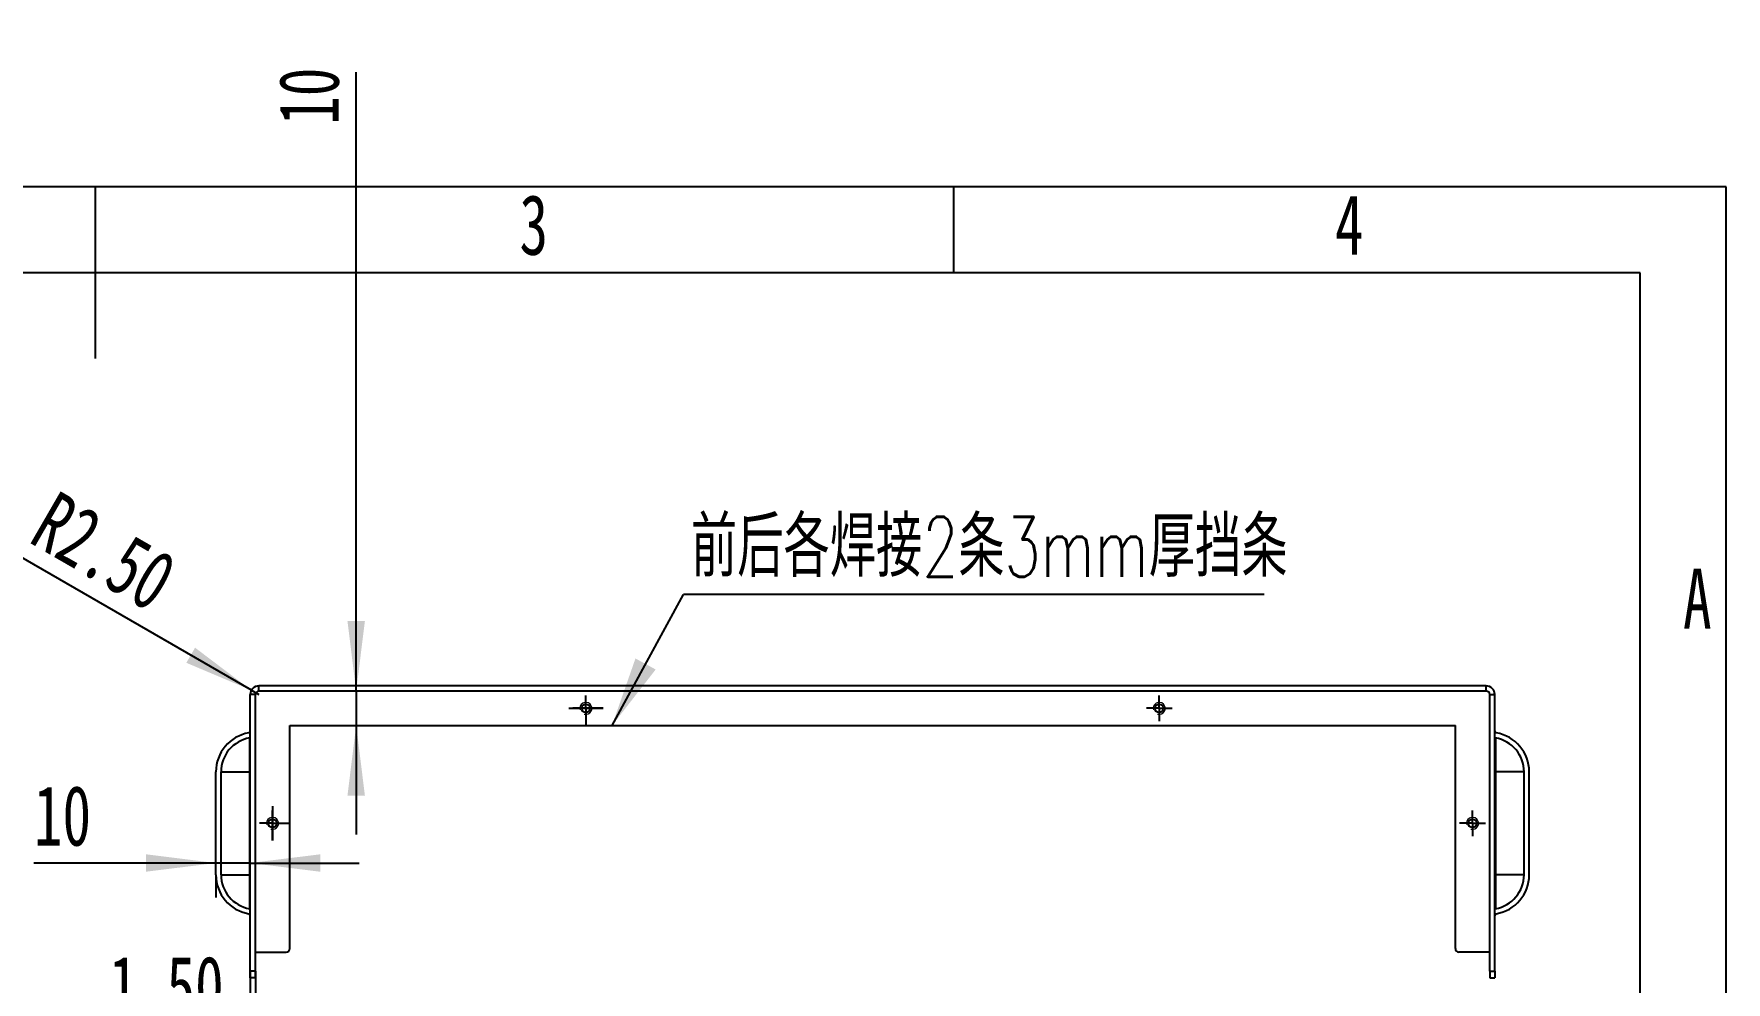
# Model space of a CAD drawing. Header units: millimetres. Extents: x 0 to 210, y 0 to 306.
# Drawn here: x 111.4 to 210, y 250.7 to 305.9 of the extents above; entities that cross this region are included whole.
import ezdxf

# ---------------------------------------------------------------- set-up
doc = ezdxf.new("R2010")
doc.units = ezdxf.units.MM
doc.linetypes.add('CENTERX2', pattern=[20.32, 12.7, -2.54, 2.54, -2.54])
doc.layers.add('图框', color=7, linetype='Continuous')
doc.layers.add('图纸格式', color=7, linetype='Continuous')
doc.styles.add('SLDTEXTSTYLE0', font='TXT', dxfattribs={"width": 0.7, "bigfont": 'bigfont'})
doc.styles.add('SLDTEXTSTYLE5', font='TXT', dxfattribs={"width": 0.7})
doc.dimstyles.new('SLDDIMSTYLE1', dxfattribs={"dimtxt": 3.5, "dimasz": 4.08, "dimexe": 0, "dimexo": 0.0625, "dimgap": 0.875, "dimtad": 2, "dimlfac": 5, "dimrnd": 1e-09, "dimzin": 12, "dimdsep": 46, "dimtxsty": 'SLDTEXTSTYLE5', "dimsah": 1, "dimcen": 0.09, "dimadec": 0, "dimazin": 3, "dimtfac": 1, "dimtmove": 0, "dimatfit": 0, "dimfxl": 0, "dimfrac": 2, "dimtolj": 1, "dimtzin": 12, "dimarcsym": 0})
doc.dimstyles.new('SLDDIMSTYLE2', dxfattribs={"dimtxt": 0.18, "dimasz": 4.08, "dimexe": 0, "dimexo": 0.0625, "dimgap": 0, "dimtad": 0, "dimtih": 1, "dimtoh": 1, "dimdec": 0, "dimrnd": 1e-09, "dimzin": 0, "dimdsep": 46, "dimtxsty": 'Standard', "dimsah": 1, "dimcen": 0.09, "dimadec": 0, "dimazin": 0, "dimtfac": 4.08, "dimtdec": 0, "dimtofl": 0, "dimtmove": 0, "dimatfit": 3, "dimfxl": 0, "dimfrac": 2, "dimtolj": 1, "dimtzin": 0, "dimarcsym": 0})
doc.dimstyles.new('SLDDIMSTYLE3', dxfattribs={"dimtxt": 3.5, "dimasz": 4.08, "dimexe": 0, "dimexo": 0.0625, "dimgap": 0.875, "dimtad": 2, "dimlfac": 5, "dimrnd": 1e-09, "dimzin": 4, "dimdsep": 46, "dimtxsty": 'SLDTEXTSTYLE5', "dimsah": 1, "dimcen": 0.09, "dimadec": 0, "dimazin": 1, "dimtfac": 1, "dimtmove": 0, "dimatfit": 0, "dimfxl": 0, "dimfrac": 2, "dimtolj": 1, "dimtzin": 12, "dimarcsym": 0})
doc.dimstyles.new('SLDDIMSTYLE4', dxfattribs={"dimtxt": 3.5, "dimasz": 4.08, "dimexe": 0, "dimexo": 0.0625, "dimgap": 0.875, "dimtad": 2, "dimlfac": 5, "dimrnd": 1e-09, "dimzin": 4, "dimdsep": 46, "dimtxsty": 'SLDTEXTSTYLE5', "dimsah": 1, "dimcen": 0, "dimadec": 0, "dimazin": 1, "dimtfac": 1, "dimtofl": 0, "dimtmove": 0, "dimatfit": 3, "dimfxl": 0, "dimfrac": 2, "dimtolj": 1, "dimtzin": 12, "dimarcsym": 0})

# ---------------------------------------------------------------- blocks, each defined once
blk = doc.blocks.new('_D_7')
at = {"layer": '图纸格式'}
for p, q in [((124.025, 251.319), (124.025, 245.687)), ((124.325, 251.319), (124.325, 245.687)), ((124.025, 247.687), (115.812, 247.687)), ((124.025, 247.687), (124.325, 247.687)), ((124.325, 247.687), (130.675, 247.687))]:
    blk.add_line(p, q, dxfattribs=at)
for points in [[(124.025, 247.687), (119.945, 248.195), (119.945, 247.179)], [(124.325, 247.687), (128.405, 247.179), (128.405, 248.195)]]:
    blk.add_solid(points, dxfattribs=at)
at = {"layer": '图纸格式', "insert": (115.812, 252.198), "char_height": 3.5, "attachment_point": 1, "style": 'SLDTEXTSTYLE5'}
blk.add_mtext('1.50', dxfattribs=at)
blk = doc.blocks.new('_D_8')
at = {"layer": '图纸格式'}
for p, q in [((122.025, 257.617), (111.422, 257.617)), ((124.025, 257.617), (122.025, 257.617)), ((124.025, 257.617), (130.375, 257.617)), ((122.025, 256.929), (122.025, 255.617))]:
    blk.add_line(p, q, dxfattribs=at)
for points in [[(122.025, 257.617), (117.945, 258.125), (117.945, 257.109)], [(124.025, 257.617), (128.105, 257.109), (128.105, 258.125)]]:
    blk.add_solid(points, dxfattribs=at)
at = {"layer": '图纸格式', "insert": (111.422, 262.129), "char_height": 3.5, "attachment_point": 1, "style": 'SLDTEXTSTYLE5'}
blk.add_mtext('10', dxfattribs=at)
blk = doc.blocks.new('_D_9')
at = {"layer": '图纸格式'}
for p, q in [((130.198, 267.629), (130.198, 303.69)), ((130.198, 267.629), (130.198, 265.629)), ((130.198, 265.629), (130.198, 259.279))]:
    blk.add_line(p, q, dxfattribs=at)
for points in [[(130.198, 267.629), (130.706, 271.709), (129.69, 271.709)], [(130.198, 265.629), (129.69, 261.549), (130.706, 261.549)]]:
    blk.add_solid(points, dxfattribs=at)
at = {"layer": '图纸格式', "insert": (125.686, 300.617), "char_height": 3.5, "attachment_point": 1, "rotation": 90, "style": 'SLDTEXTSTYLE5'}
blk.add_mtext('10', dxfattribs=at)
blk = doc.blocks.new('_D_10')
at = {"layer": '图纸格式'}
for q in [(110.538, 275.504), (124.525, 267.429)]:
    blk.add_line((124.092, 267.679), q, dxfattribs=at)
blk.add_solid([(124.092, 267.679), (120.813, 270.159), (120.305, 269.279)], dxfattribs=at)
at = {"layer": '图纸格式', "insert": (112.778, 279.384), "char_height": 3.5, "attachment_point": 1, "rotation": 330, "style": 'SLDTEXTSTYLE5'}
blk.add_mtext('R2.50', dxfattribs=at)
blk = doc.blocks.new('SW_NOTE_0_7')
at = {"layer": '图纸格式', "color": 0}
blk.add_line((33.826, 0), (0, 0), dxfattribs=at)
at = {"layer": '图纸格式', "color": 0, "insert": (0.437, 4.535), "char_height": 3.5, "attachment_point": 1, "style": 'SLDTEXTSTYLE0'}
blk.add_mtext('前后各焊接2条3mm厚挡条', dxfattribs=at)
blk = doc.blocks.new('SW_CENTERMARKSYMBOL_0')
at = {"layer": '图纸格式', "color": 0}
for p, q in [((-0.5, 0), (-0.75, 0)), ((0, 0), (-0.5, 0)), ((0, 0.5), (0, 0.75)), ((0, 0), (0, 0.5)), ((0, 0), (0, -0.5)), ((0, 0), (0.5, 0)), ((0.5, 0), (0.75, 0)), ((0, -0.5), (0, -0.75))]:
    blk.add_line(p, q, dxfattribs=at)
blk = doc.blocks.new('SW_CENTERMARKSYMBOL_1')
at = {"layer": '图纸格式', "color": 0}
for p, q in [((-0.5, 0), (-0.75, 0)), ((0, 0), (-0.5, 0)), ((0, 0.5), (0, 0.75)), ((0, 0), (0, 0.5)), ((0, 0), (0, -0.5)), ((0, 0), (0.5, 0)), ((0.5, 0), (0.75, 0)), ((0, -0.5), (0, -0.75))]:
    blk.add_line(p, q, dxfattribs=at)
blk = doc.blocks.new('SW_CENTERMARKSYMBOL_2')
at = {"layer": '图纸格式', "color": 0}
for p, q in [((-0.5, 0), (-0.75, 0)), ((0, 0), (-0.5, 0)), ((0, 0.5), (0, 0.75)), ((0, 0), (0, 0.5)), ((0, 0), (0, -0.5)), ((0, 0), (0.5, 0)), ((0.5, 0), (0.75, 0)), ((0, -0.5), (0, -0.75))]:
    blk.add_line(p, q, dxfattribs=at)
blk = doc.blocks.new('SW_CENTERMARKSYMBOL_3')
at = {"layer": '图纸格式', "color": 0}
for p, q in [((-0.5, 0), (-0.75, 0)), ((0, 0), (-0.5, 0)), ((0, 0.5), (0, 0.75)), ((0, 0), (0, 0.5)), ((0, 0), (0, -0.5)), ((0, 0), (0.5, 0)), ((0.5, 0), (0.75, 0)), ((0, -0.5), (0, -0.75))]:
    blk.add_line(p, q, dxfattribs=at)

msp = doc.modelspace()

# ---------------------------------------------------------------- linework, layer by layer
at = {"color": 7, "linetype": 'Continuous', "lineweight": 25}
for p, q in [((124.32494397, 267.42896868), (124.02494397, 267.42896868)), ((124.02494397, 251.31927456), (124.02494397, 267.42896868)), ((124.32494397, 251.31927456), (124.32494397, 267.42896868)), ((124.52494397, 267.62896868), (124.52494397, 267.92896868)), ((196.02536459, 267.92896868), (124.52494397, 267.92896868)), ((196.02536459, 267.62896868), (124.52494397, 267.62896868)), ((180.45765618, 267.92896868), (180.45765618, 267.94146868)), ((196.02536459, 267.62896868), (196.02536459, 267.92896868)), ((196.22536459, 267.42896868), (196.52536459, 267.42896868)), ((196.22536459, 251.31927456), (196.22536459, 267.42896868)), ((196.52536459, 251.31927456), (196.52536459, 267.42896868)), ((126.32494397, 265.62896868), (194.22536459, 265.62896868)), ((126.32494397, 252.62896868), (126.32494397, 265.62896868)), ((194.22536459, 252.62896868), (194.22536459, 265.62896868)), ((123.99161064, 264.90099527), (123.99161064, 262.92896868)), ((196.55869792, 264.90099527), (196.55869792, 262.92896868)), ((122.02494397, 256.92896868), (122.02494397, 262.92896868)), ((122.32494397, 256.92896868), (122.32494397, 262.92896868)), ((122.32494397, 262.92896868), (123.99161064, 262.92896868)), ((123.99161064, 262.92896868), (123.99161064, 256.92896868)), ((123.99161064, 262.92896868), (124.02494397, 262.92896868)), ((196.55869792, 262.92896868), (196.52536459, 262.92896868)), ((198.22536459, 262.92896868), (196.55869792, 262.92896868)), ((196.55869792, 262.92896868), (196.55869792, 256.92896868)), ((198.22536459, 256.92896868), (198.22536459, 262.92896868)), ((198.52536459, 256.92896868), (198.52536459, 262.92896868)), ((122.32494397, 256.92896868), (123.99161064, 256.92896868)), ((123.99161064, 256.92896868), (123.99161064, 254.95694208)), ((123.99161064, 256.92896868), (124.02494397, 256.92896868)), ((196.55869792, 256.92896868), (196.52536459, 256.92896868)), ((196.55869792, 256.92896868), (196.55869792, 254.95694208)), ((198.22536459, 256.92896868), (196.55869792, 256.92896868)), ((124.32494397, 252.42896868), (126.12494397, 252.42896868)), ((196.22536459, 252.42896868), (194.42536459, 252.42896868)), ((124.32494397, 251.31927456), (124.02494397, 251.31927456)), ((124.02494397, 250.92896868), (124.02494397, 251.31927456)), ((124.32494397, 250.92896868), (124.02494397, 250.92896868)), ((124.32494397, 250.92896868), (124.32494397, 251.31927456)), ((196.22536459, 251.31927456), (196.52536459, 251.31927456)), ((196.22536459, 251.31927456), (196.22536459, 250.92896868)), ((196.22536459, 250.92896868), (196.52536459, 250.92896868)), ((196.52536459, 251.31927456), (196.52536459, 250.92896868))]:
    msp.add_line(p, q, dxfattribs=at)
at = {"color": 7, "linetype": 'CENTERX2'}
for p, q in [((142.57515428, 266.62896868), (144.57515428, 266.62896868)), ((144.57515428, 266.62896868), (143.57515428, 266.62896868)), ((143.57515428, 266.62896868), (143.57515428, 265.62896868)), ((125.32494397, 260.92896868), (125.32494397, 258.92896868)), ((125.32494397, 258.92896868), (125.32494397, 259.92896868)), ((125.32494397, 259.92896868), (126.32494397, 259.92896868))]:
    msp.add_line(p, q, dxfattribs=at)
at = {"color": 7, "linetype": 'Continuous', "lineweight": 25}
for centre in [(143.57515428, 266.62896868), (176.97515428, 266.62896868), (125.32494397, 259.92896868), (195.22536459, 259.92896868)]:
    msp.add_circle(centre, 0.25, dxfattribs=at)
for centre, radius, start, end in [((124.52494397, 267.42896868), 0.5, 90, 180), ((124.52494397, 267.42896868), 0.2, 90, 180), ((196.02536459, 267.42896868), 0.5, 0, 90), ((196.02536459, 267.42896868), 0.2, 0, 90), ((124.32494397, 262.92896868), 2.3, 99.5940682269, 180), ((123.92494397, 265.29540059), 0.1, 279.5940682269, 0), ((196.62536459, 265.29540059), 0.1, 180, 260.4059317731), ((196.22536459, 262.92896868), 2.3, 0, 80.4059317731), ((124.32494397, 262.92896868), 2, 99.5940682269, 180), ((123.92494397, 265.29540059), 0.4, 279.5940682269, 284.4775121859), ((196.62536459, 265.29540059), 0.4, 255.5224878141, 260.4059317731), ((196.22536459, 262.92896868), 2, 0, 80.4059317731), ((124.32494397, 256.92896868), 2.3, 180, 260.4059317731), ((124.32494397, 256.92896868), 2, 180, 260.4059317731), ((196.22536459, 256.92896868), 2, 279.5940682269, 0), ((196.22536459, 256.92896868), 2.3, 279.5940682269, 0), ((123.92494397, 254.56253677), 0.1, 0, 80.4059317731), ((123.92494397, 254.56253677), 0.4, 75.5224878141, 80.4059317731), ((196.62536459, 254.56253677), 0.4, 99.5940682269, 104.4775121859), ((196.62536459, 254.56253677), 0.1, 99.5940682269, 180), ((126.12494397, 252.62896868), 0.2, 270, 0), ((194.42536459, 252.62896868), 0.2, 180, 270)]:
    msp.add_arc(centre, radius, start, end, dxfattribs=at)
at = {"color": 7, "linetype": 'Continuous', "lineweight": 18}
for centre in [(143.57515428, 266.62896868), (143.57515428, 266.62896868), (176.97515428, 266.62896868), (176.97515428, 266.62896868), (125.32494397, 259.92896868), (125.32494397, 259.92896868), (195.22536459, 259.92896868), (195.22536459, 259.92896868)]:
    msp.add_arc(centre, 0.35, 255, 195, dxfattribs=at)
at = {"layer": '图框'}
for p, q in [((210, 297), (0, 297)), ((165, 297), (165, 292)), ((210, 0), (210, 297))]:
    msp.add_line(p, q, dxfattribs=at)
at = {"layer": '图框', "lineweight": 25}
for p, q in [((115, 297), (115, 287)), ((205, 292), (25, 292)), ((205, 4.97293926), (205, 292))]:
    msp.add_line(p, q, dxfattribs=at)

# ---------------------------------------------------------------- block references
at = {"layer": '图纸格式'}
for name, p in [('SW_NOTE_0_7', (149.26105137, 273.25567514)), ('SW_CENTERMARKSYMBOL_0', (143.57515428, 266.62896868)), ('SW_CENTERMARKSYMBOL_2', (176.97515428, 266.62896868)), ('SW_CENTERMARKSYMBOL_1', (125.32494397, 259.92896868)), ('SW_CENTERMARKSYMBOL_3', (195.22536459, 259.92896868))]:
    msp.add_blockref(name, p, dxfattribs=at)

# ---------------------------------------------------------------- texts
at = {"color": 7, "linetype": 'Continuous', "lineweight": 0, "char_height": 3.5, "attachment_point": 2, "style": 'SLDTEXTSTYLE5'}
for s, insert in [('3', (140.54444444, 296.54775852)), ('4', (188.04444444, 296.54775852))]:
    msp.add_mtext(s, dxfattribs=dict(at, insert=insert))
at = {"layer": '图框', "insert": (208.32031252, 274.77069777), "char_height": 3.5, "attachment_point": 2, "style": 'SLDTEXTSTYLE5'}
msp.add_mtext('A', dxfattribs=at)

# ---------------------------------------------------------------- dimensions: what is measured, and where the dimension line sits
at = {"layer": '图纸格式'}
dim = msp.add_linear_dim(base=(130.19815652, 265.62896868), p1=(124.52494397, 267.62896868), p2=(126.32494397, 265.62896868), angle=90, dimstyle='SLDDIMSTYLE1', dxfattribs=at)
dim.commit()
dim.dimension.update_dxf_attribs({"geometry": '_D_9', "text_midpoint": (130.19815652, 302.15350963), "dimtype": 160})
dim = msp.add_radius_dim(center=(124.52494397, 267.42896868), mpoint=(124.09193127, 267.67896868), dimstyle='SLDDIMSTYLE4', dxfattribs=at)
dim.commit()
dim.dimension.update_dxf_attribs({"geometry": '_D_10', "text_midpoint": (113.7009603, 273.67821434), "dimtype": 164})
for base, p2, dimstyle, picture, middle in [((122.02494397, 257.61711152), (122.02494397, 256.92896868), 'SLDDIMSTYLE1', '_D_8', (112.9578379, 257.61711152)), ((124.32494397, 247.68659724), (124.32494397, 251.31927456), 'SLDDIMSTYLE3', '_D_7', (118.882282, 247.68659724))]:
    dim = msp.add_linear_dim(base=base, p1=(124.02494397, 251.31927456), p2=p2, dimstyle=dimstyle, dxfattribs=at)
    dim.commit()
    dim.dimension.update_dxf_attribs({"geometry": picture, "text_midpoint": middle, "dimtype": 160})

# ---------------------------------------------------------------- leaders
msp.add_leader([(145.1009881, 265.62896868), (149.26105137, 273.25567514)], dimstyle='SLDDIMSTYLE2', dxfattribs=at)

doc.saveas('drawing.dxf')
